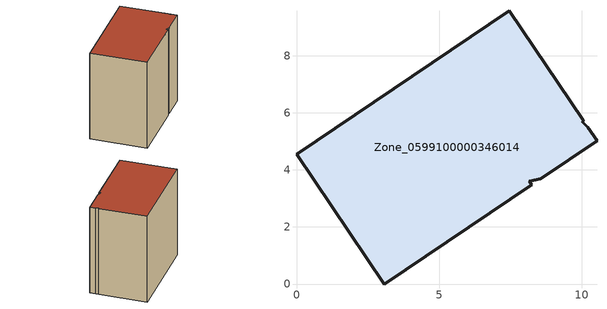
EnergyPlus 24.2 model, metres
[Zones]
Zone_0599100000346014
 floor ground (C_G): 7.46,9.57 10.05,5.73 10.03,5.67 10.21,5.49 10.53,5.02 8.56,3.7 8.15,3.61 8.24,3.48 3.07,0 0,4.54 z0
 wall outside (C_F): 8.56,3.7 10.53,5.02 10.21,5.49 10.03,5.67 10.05,5.73 7.46,9.57 0,4.54 3.07,0 8.24,3.48 8.15,3.61 8.56,3.7 z0:8.99
 roof outside (C_R): 10.05,5.73 7.46,9.57 0,4.54 3.07,0 8.24,3.48 8.15,3.61 8.56,3.7 10.53,5.02 10.21,5.49 10.03,5.67 z8.99
[BUILDING]
Pand.0599100000346014: North Axis=0; Terrain=City; Loads Convergence Tolerance Value=0.04; Temperature Convergence Tolerance Value=0.4; Solar Distribution=FullExterior; Maximum Number of Warmup Days=25; Minimum Number of Warmup Days=1
[Site:Location]
Rotterdam.The.Hague.AP_ZH_NLD Design_Conditions: Latitude=51.96; Longitude=4.45; Time Zone=1; Elevation=-4.5
[SITE:GROUNDTEMPERATURE:BUILDINGSURFACE]
18, 18, 18, 18, 18, 18, 18, 18, 18, 18, 18, 18
[MATERIAL] Thermal Absorptance=0.9; Solar Absorptance=0.7; Visible Absorptance=0.7
Name | Roughness | Thickness | Conductivity | Density | Specific Heat
G.TC.1992-2005 | MediumSmooth | 0.15 | 0.06 | 540 | 1210
F.TC.1992-2005 | Rough | 0.3 | 0.12 | 1920 | 840
R.TC.1992-2005 | MediumRough | 0.2 | 0.08 | 1500 | 1000
[CONSTRUCTION]
C_G: G.TC.1992-2005
C_F: F.TC.1992-2005
C_R: R.TC.1992-2005
[ZONE]
Zone_0599100000346014: Type=1; Multiplier=1; Ceiling Height=Autocalculate; Volume=Autocalculate; Floor Area=autocalculate; Part of Total Floor Area=Yes
[ZONEINFILTRATION:DESIGNFLOWRATE]
Infil_Zone_0599100000346014: Zone or ZoneList or Space or SpaceList=Zone_0599100000346014; Schedule=AlwaysOn; Design Flow Rate Calculation Method=Flow/Area; Flow Rate per Floor Area=0.0015; Constant Term Coefficient=1; Temperature Term Coefficient=0; Velocity Term Coefficient=0; Velocity Squared Term Coefficient=0
[HVACTEMPLATE:ZONE:IDEALLOADSAIRSYSTEM]
Zone_0599100000346014: Maximum Heating Supply Air Temperature=50; Minimum Cooling Supply Air Temperature=13; Maximum Heating Supply Air Humidity Ratio=0.0156; Minimum Cooling Supply Air Humidity Ratio=0.0077; Heating Limit=NoLimit; Cooling Limit=NoLimit; Dehumidification Control Type=ConstantSensibleHeatRatio; Cooling Sensible Heat Ratio=0.7; Dehumidification Setpoint=60; Humidification Control Type=None; Humidification Setpoint=30; Outdoor Air Method=None; Outdoor Air Flow Rate per Person=0.00944; Outdoor Air Flow Rate per Zone Floor Area=0; Outdoor Air Flow Rate per Zone=0; Demand Controlled Ventilation Type=None; Outdoor Air Economizer Type=NoEconomizer; Heat Recovery Type=None; Sensible Heat Recovery Effectiveness=0.7; Latent Heat Recovery Effectiveness=0.65
[ZONECONTROL:THERMOSTAT]
ThermostatControl_Zone_0599100000346014: Zone or ZoneList=Zone_0599100000346014; Control Type Schedule=DualSetpointControlType; Control 1=Thermostat_Zone_0599100000346014; Temperature Difference Between Cutout And Setpoint=0
[THERMOSTATSETPOINT:DUALSETPOINT]
Thermostat_Zone_0599100000346014: Heating Setpoint Temperature Schedule=HeatingSetpoint_Zone_0599100000346014; Cooling Setpoint Temperature Schedule=CoolingSetpoint_Zone_0599100000346014
[SCHEDULE:COMPACT]
HeatingSetpoint_Zone_0599100000346014: Through: 12/31, For: AllDays, Until: 24:00, 21
CoolingSetpoint_Zone_0599100000346014: Through: 12/31, For: AllDays, Until: 24:00, 24
DualSetpointControlType: Through: 12/31, For: AllDays, Until: 24:00, 4
AlwaysOn: Through: 12/31, For: AllDays, Until: 24:00, 1
